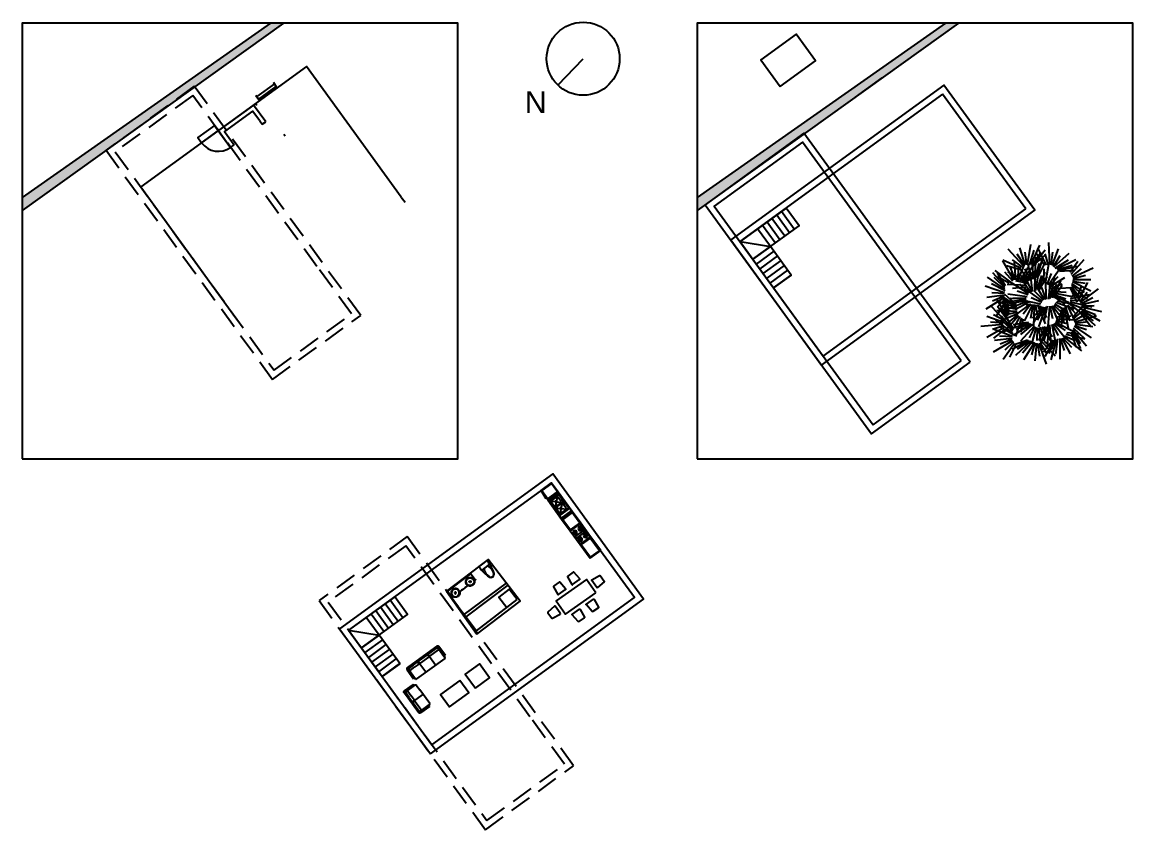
# Model space of a CAD drawing. Header units: inches. Extents: x 24 to 172, y -4 to 48.
# Drawn here: x 23.7 to 74.7, y 8.8 to 45.9 of the extents above; entities that cross this region are included whole.
import ezdxf

# ---------------------------------------------------------------- set-up
doc = ezdxf.new("R2010")
doc.units = ezdxf.units.IN
doc.header["$MEASUREMENT"] = 0
doc.linetypes.add('DASHEDX2', pattern=[1.5, 1, -0.5])
for name, color, linetype in [('ARREDAMENTO', 255, 'Continuous'), ('INFISSI', 4, 'Continuous'), ('PRIMOPIANO', 151, 'Continuous')]:
    doc.layers.add(name, color=color, linetype=linetype)
doc.layers.add('PIANTE', color=7, linetype='Continuous', true_color=0x007a00)
doc.styles.get("Standard").update_dxf_attribs({"font": 'Arial.ttf'})

# ---------------------------------------------------------------- blocks, each defined once
blk = doc.blocks.new('scale')
for p, q in [((32.529, 39.706), (33.529, 38.706)), ((33.529, 38.706), (33.529, 39.706)), ((33.799, 38.706), (33.799, 39.706)), ((34.069, 39.706), (34.069, 38.706)), ((34.339, 38.706), (34.339, 39.706)), ((34.609, 39.706), (34.609, 38.706)), ((34.879, 38.706), (34.879, 39.706)), ((33.529, 38.436), (32.529, 38.436)), ((34.069, 38.706), (34.069, 38.706)), ((33.529, 38.166), (32.529, 38.166)), ((32.529, 37.896), (33.529, 37.896)), ((33.529, 37.626), (32.529, 37.626)), ((32.529, 37.356), (33.529, 37.356)), ((33.528, 37.086), (32.529, 37.086))]:
    blk.add_line(p, q)
for points in [[(32.529, 38.706), (35.149, 38.706), (35.149, 39.706), (32.529, 39.706)], [(32.529, 37.086), (33.529, 37.086), (33.529, 38.706), (32.529, 38.706)]]:
    blk.add_lwpolyline(points, close=True)
blk = doc.blocks.new('WCLOS-04')
at = {"linetype": 'Continuous'}
for p, q in [((0, 9.8), (0, -9.8)), ((9, 9.3), (9, -9.3)), ((9.4, -4.8), (9.4, 4.8))]:
    blk.add_line(p, q, dxfattribs=at)
blk.add_lwpolyline([(9, 9.3), (6.7, 9.8), (4.5, 10.1), (2.2, 10.1), (0, 9.8)])
for centre, radius, start, end in [((3.1, -71), 81, 72.7523, 88.7776), ((19.7, -19.9), 26.8, 75.2214, 112.6263), ((24.7, -1), 7.23, 43.1457, 75.2214), ((25, -0.5), 7.27, 20.4524, 72.7523), ((25.8, 0), 5.72, 316.8543, 43.1457), ((26.5, 0), 5.72, 339.5476, 20.4524), ((3.1, 71), 81, 271.2224, 287.2477), ((19.7, 19.9), 26.8, 247.3737, 284.7786), ((24.7, 1), 7.23, 284.7786, 316.8543), ((25, 0.5), 7.27, 287.2477, 339.5476)]:
    blk.add_arc(centre, radius, start, end)
for start, end in [(260.5377, 277.7399), (277.7399, 285.822)]:
    blk.add_arc((3.4, 10.5), 20.6, start, end, dxfattribs=at)
blk = doc.blocks.new('tavolo')
for points in [[(34.371, 38.846, -0.382162), (34.404, 38.845), (34.695, 38.567, -0.447008), (34.694, 38.53), (34.392, 38.277, -0.447008), (34.355, 38.282), (34.132, 38.617, -0.382162), (34.137, 38.65)], [(35.625, 38.791, 0.382162), (35.592, 38.796), (35.256, 38.573, 0.447008), (35.251, 38.536), (35.504, 38.234, 0.447008), (35.541, 38.233), (35.82, 38.524, 0.382162), (35.821, 38.557)], [(33.763, 38.337, -0.382162), (33.796, 38.336), (34.087, 38.057, -0.447008), (34.086, 38.02), (33.783, 37.767, -0.447008), (33.747, 37.772), (33.524, 38.108, -0.382162), (33.529, 38.141)], [(33.363, 36.897, -0.382162), (33.364, 36.93), (33.642, 37.221, -0.447008), (33.68, 37.22), (33.933, 36.918, -0.447008), (33.928, 36.881), (33.592, 36.658, -0.382162), (33.559, 36.663)], [(35.655, 37.313, 0.382162), (35.66, 37.346), (35.437, 37.682, 0.447008), (35.4, 37.687), (35.098, 37.434, 0.447008), (35.097, 37.397), (35.388, 37.118, 0.382162), (35.421, 37.117)], [(35.047, 36.804, 0.382162), (35.052, 36.837), (34.829, 37.172, 0.447008), (34.792, 37.177), (34.49, 36.924, 0.447008), (34.489, 36.887), (34.78, 36.609, 0.382162), (34.813, 36.608)]]:
    blk.add_lwpolyline(points, format="xyb", close=True)
blk.add_lwpolyline([(33.7, 37.469), (34.181, 36.894), (35.484, 37.985), (35.003, 38.56)], close=True)
blk = doc.blocks.new('cucina')
at = {"ltscale": 0.02}
for p, q in [((32.311, 34.659), (32.311, 35.259)), ((32.311, 35.259), (33.098, 35.259)), ((33.098, 35.259), (33.098, 34.659)), ((33.098, 34.659), (33.098, 35.259)), ((33.098, 35.259), (33.86, 35.259)), ((33.86, 35.227), (33.098, 35.227)), ((33.279, 35.101), (33.279, 35.22)), ((33.677, 35.101), (33.677, 35.22)), ((33.86, 35.259), (33.86, 34.659)), ((33.86, 34.659), (33.86, 35.259)), ((33.86, 35.259), (34.535, 35.259)), ((34.535, 35.259), (35.625, 35.259)), ((34.535, 35.259), (34.535, 34.659)), ((34.535, 34.659), (34.535, 35.259)), ((34.535, 35.259), (34.535, 34.659)), ((34.535, 35.259), (34.535, 34.659)), ((34.716, 35.24), (35.555, 35.24)), ((34.716, 34.682), (34.716, 35.24)), ((35.555, 35.24), (35.555, 34.682)), ((35.625, 35.259), (35.625, 34.659)), ((33.278, 34.794), (33.149, 34.794)), ((33.279, 35.101), (33.15, 35.101)), ((33.278, 34.794), (33.278, 34.913)), ((33.278, 34.794), (33.4, 34.794)), ((33.278, 34.794), (33.278, 34.652)), ((33.279, 35.101), (33.402, 35.101)), ((33.279, 35.101), (33.279, 34.959)), ((33.677, 35.101), (33.548, 35.101)), ((33.677, 34.792), (33.548, 34.792)), ((33.677, 35.101), (33.677, 34.959)), ((33.677, 35.101), (33.799, 35.101)), ((33.677, 34.792), (33.677, 34.912)), ((33.677, 34.792), (33.799, 34.792)), ((33.677, 34.792), (33.677, 34.65)), ((35.555, 34.682), (34.716, 34.682)), ((34.767, 34.783), (34.767, 35.063)), ((34.919, 34.951), (34.782, 35.099)), ((34.919, 34.895), (34.782, 34.747)), ((34.818, 35.113), (35.072, 35.113)), ((35.072, 34.732), (34.818, 34.732)), ((35.108, 35.099), (34.971, 34.951)), ((35.108, 34.747), (34.971, 34.895)), ((35.123, 35.063), (35.123, 34.783)), ((35.148, 34.783), (35.148, 35.063)), ((35.3, 34.951), (35.163, 35.099)), ((35.3, 34.895), (35.163, 34.747)), ((35.199, 35.113), (35.453, 35.113)), ((35.453, 34.732), (35.199, 34.732)), ((35.489, 35.099), (35.352, 34.951)), ((35.489, 34.747), (35.352, 34.895)), ((35.504, 35.063), (35.504, 34.783)), ((33.098, 34.659), (32.311, 34.659)), ((33.86, 34.659), (33.098, 34.659)), ((34.535, 34.659), (33.86, 34.659)), ((35.625, 34.659), (34.535, 34.659)), ((35.705, 34.624), (36.153, 34.67)), ((35.705, 34.624), (35.714, 34.67))]:
    blk.add_line(p, q, dxfattribs=at)
for points in [[(33.058, 35.207), (33.058, 34.696), (32.342, 34.696), (32.342, 35.207)], [(34.49, 35.222), (34.49, 34.696), (33.897, 34.696), (33.897, 35.222)], [(35.531, 34.715), (34.744, 34.715), (34.744, 35.211), (35.531, 35.211)], [(35.642, 35.261), (35.642, 34.67), (36.153, 34.67), (36.153, 35.261)], [(36.131, 35.246), (36.131, 34.691), (35.66, 34.691), (35.66, 35.246)], [(33.528, 35.159), (33.528, 34.716), (33.418, 34.716), (33.418, 35.159)]]:
    blk.add_lwpolyline(points, close=True, dxfattribs=at)
blk.add_lwpolyline([(35.625, 34.672), (34.571, 34.672), (34.571, 35.25), (35.625, 35.25)], dxfattribs=at)
for centre, radius in [((33.28, 35.101), 0.088), ((33.677, 35.101), 0.099), ((35.047, 35.177), 0.0201), ((35.135, 35.177), 0.0201), ((35.224, 35.177), 0.0201), ((33.278, 34.794), 0.099), ((33.278, 34.794), 0.0778), ((33.279, 35.101), 0.0778), ((33.278, 34.794), 0.0378), ((33.279, 35.101), 0.0378), ((33.677, 34.792), 0.0881), ((33.677, 35.101), 0.0778), ((33.677, 34.792), 0.0778), ((33.677, 35.101), 0.0378), ((33.677, 34.792), 0.0378), ((34.945, 34.923), 0.0381), ((35.326, 34.923), 0.0381)]:
    blk.add_circle(centre, radius, dxfattribs=at)
for centre, start, end in [((34.818, 35.063), 90, 180), ((34.818, 34.783), 180, 270), ((35.072, 35.063), 0, 90), ((35.072, 34.783), 270, 0), ((35.199, 35.063), 90, 180), ((35.199, 34.783), 180, 270), ((35.453, 35.063), 0, 90), ((35.453, 34.783), 270, 0)]:
    blk.add_arc(centre, 0.0508, start, end, dxfattribs=at)
blk = doc.blocks.new('laavabo')
for p, q in [((35.99, 42.839), (35.959, 42.814)), ((36.024, 42.857), (35.99, 42.839)), ((36.032, 42.839), (36.001, 42.822)), ((36.062, 42.869), (36.024, 42.857)), ((36.066, 42.849), (36.032, 42.839)), ((36.101, 42.873), (36.062, 42.869)), ((36.101, 42.853), (36.066, 42.849)), ((36.14, 42.869), (36.101, 42.873)), ((36.136, 42.849), (36.101, 42.853)), ((36.17, 42.839), (36.136, 42.849)), ((36.177, 42.857), (36.14, 42.869)), ((36.201, 42.822), (36.17, 42.839)), ((36.212, 42.839), (36.177, 42.857)), ((36.242, 42.814), (36.212, 42.839)), ((36.809, 42.814), (36.84, 42.839)), ((36.84, 42.839), (36.874, 42.857)), ((36.851, 42.822), (36.882, 42.839)), ((36.874, 42.857), (36.912, 42.869)), ((36.882, 42.839), (36.916, 42.849)), ((36.912, 42.869), (36.951, 42.873)), ((36.916, 42.849), (36.951, 42.853)), ((36.951, 42.873), (36.99, 42.869)), ((36.951, 42.853), (36.986, 42.849)), ((36.986, 42.849), (37.02, 42.839)), ((36.99, 42.869), (37.027, 42.857)), ((37.02, 42.839), (37.051, 42.822)), ((37.027, 42.857), (37.062, 42.839)), ((37.062, 42.839), (37.092, 42.814)), ((35.905, 42.712), (35.901, 42.673)), ((35.901, 42.673), (35.904, 42.643)), ((35.905, 42.634), (35.904, 42.643)), ((35.916, 42.749), (35.905, 42.712)), ((35.916, 42.598), (35.905, 42.634)), ((35.935, 42.784), (35.916, 42.749)), ((35.924, 42.708), (35.921, 42.673)), ((35.921, 42.673), (35.924, 42.637)), ((35.935, 42.741), (35.924, 42.708)), ((35.924, 42.637), (35.935, 42.604)), ((35.959, 42.814), (35.935, 42.784)), ((35.951, 42.773), (35.935, 42.741)), ((35.935, 42.604), (35.951, 42.573)), ((35.974, 42.8), (35.951, 42.773)), ((35.951, 42.573), (35.974, 42.545)), ((36.001, 42.822), (35.974, 42.8)), ((35.974, 42.545), (36.001, 42.523)), ((36.001, 42.523), (36.032, 42.506)), ((36.032, 42.506), (36.066, 42.496)), ((36.067, 42.69), (36.064, 42.678)), ((36.064, 42.678), (36.064, 42.667)), ((36.064, 42.667), (36.067, 42.656)), ((36.066, 42.496), (36.101, 42.493)), ((36.074, 42.699), (36.067, 42.69)), ((36.067, 42.656), (36.074, 42.646)), ((36.084, 42.706), (36.074, 42.699)), ((36.074, 42.646), (36.084, 42.639)), ((36.08, 42.683), (36.078, 42.676)), ((36.078, 42.676), (36.078, 42.669)), ((36.078, 42.669), (36.08, 42.662)), ((36.085, 42.689), (36.08, 42.683)), ((36.08, 42.662), (36.085, 42.656)), ((36.095, 42.71), (36.084, 42.706)), ((36.084, 42.639), (36.095, 42.636)), ((36.09, 42.693), (36.085, 42.689)), ((36.085, 42.656), (36.09, 42.652)), ((36.097, 42.695), (36.09, 42.693)), ((36.09, 42.652), (36.097, 42.65)), ((36.091, 42.509), (36.092, 42.51)), ((36.091, 42.508), (36.091, 42.509)), ((36.091, 42.508), (36.091, 42.506)), ((36.091, 42.506), (36.092, 42.505)), ((36.092, 42.51), (36.094, 42.511)), ((36.092, 42.505), (36.094, 42.504)), ((36.094, 42.511), (36.096, 42.512)), ((36.094, 42.504), (36.096, 42.503)), ((36.107, 42.71), (36.095, 42.71)), ((36.095, 42.636), (36.107, 42.636)), ((36.096, 42.512), (36.098, 42.512)), ((36.096, 42.503), (36.098, 42.503)), ((36.104, 42.695), (36.097, 42.695)), ((36.097, 42.65), (36.104, 42.65)), ((36.098, 42.512), (36.101, 42.513)), ((36.098, 42.503), (36.101, 42.503)), ((36.104, 42.512), (36.101, 42.513)), ((36.104, 42.503), (36.101, 42.503)), ((36.101, 42.493), (36.136, 42.496)), ((36.111, 42.693), (36.104, 42.695)), ((36.104, 42.65), (36.111, 42.652)), ((36.106, 42.512), (36.104, 42.512)), ((36.106, 42.503), (36.104, 42.503)), ((36.108, 42.511), (36.106, 42.512)), ((36.108, 42.504), (36.106, 42.503)), ((36.118, 42.706), (36.107, 42.71)), ((36.107, 42.636), (36.118, 42.639)), ((36.109, 42.51), (36.108, 42.511)), ((36.109, 42.505), (36.108, 42.504)), ((36.11, 42.509), (36.109, 42.51)), ((36.11, 42.506), (36.109, 42.505)), ((36.111, 42.508), (36.11, 42.509)), ((36.111, 42.508), (36.11, 42.506)), ((36.117, 42.689), (36.111, 42.693)), ((36.111, 42.652), (36.117, 42.656)), ((36.121, 42.683), (36.117, 42.689)), ((36.117, 42.656), (36.121, 42.662)), ((36.127, 42.699), (36.118, 42.706)), ((36.118, 42.639), (36.127, 42.646)), ((36.124, 42.676), (36.121, 42.683)), ((36.121, 42.662), (36.124, 42.669)), ((36.124, 42.669), (36.124, 42.676)), ((36.134, 42.69), (36.127, 42.699)), ((36.127, 42.646), (36.134, 42.656)), ((36.138, 42.678), (36.134, 42.69)), ((36.134, 42.656), (36.138, 42.667)), ((36.136, 42.496), (36.17, 42.506)), ((36.138, 42.667), (36.138, 42.678)), ((36.17, 42.506), (36.201, 42.523)), ((36.228, 42.8), (36.201, 42.822)), ((36.201, 42.523), (36.228, 42.545)), ((36.251, 42.773), (36.228, 42.8)), ((36.228, 42.545), (36.251, 42.573)), ((36.267, 42.784), (36.242, 42.814)), ((36.267, 42.741), (36.251, 42.773)), ((36.251, 42.573), (36.267, 42.604)), ((36.286, 42.749), (36.267, 42.784)), ((36.277, 42.708), (36.267, 42.741)), ((36.267, 42.604), (36.277, 42.637)), ((36.281, 42.673), (36.277, 42.708)), ((36.277, 42.637), (36.281, 42.673)), ((36.297, 42.712), (36.286, 42.749)), ((36.286, 42.598), (36.297, 42.634)), ((36.301, 42.673), (36.297, 42.712)), ((36.298, 42.643), (36.297, 42.634)), ((36.298, 42.643), (36.301, 42.673)), ((36.298, 42.643), (36.298, 42.643)), ((36.427, 42.598), (36.397, 42.598)), ((36.465, 42.598), (36.435, 42.598)), ((36.617, 42.598), (36.587, 42.598)), ((36.587, 42.587), (36.617, 42.587)), ((36.648, 42.598), (36.676, 42.598)), ((36.751, 42.673), (36.755, 42.712)), ((36.754, 42.643), (36.751, 42.673)), ((36.754, 42.643), (36.754, 42.643)), ((36.754, 42.643), (36.755, 42.634)), ((36.755, 42.712), (36.766, 42.749)), ((36.766, 42.598), (36.755, 42.634)), ((36.766, 42.749), (36.785, 42.784)), ((36.771, 42.673), (36.774, 42.708)), ((36.774, 42.637), (36.771, 42.673)), ((36.774, 42.708), (36.785, 42.741)), ((36.785, 42.604), (36.774, 42.637)), ((36.785, 42.784), (36.809, 42.814)), ((36.785, 42.741), (36.801, 42.773)), ((36.801, 42.573), (36.785, 42.604)), ((36.801, 42.773), (36.824, 42.8)), ((36.824, 42.545), (36.801, 42.573)), ((36.824, 42.8), (36.851, 42.822)), ((36.851, 42.523), (36.824, 42.545)), ((36.882, 42.506), (36.851, 42.523)), ((36.916, 42.496), (36.882, 42.506)), ((36.914, 42.678), (36.917, 42.69)), ((36.914, 42.667), (36.914, 42.678)), ((36.917, 42.656), (36.914, 42.667)), ((36.951, 42.493), (36.916, 42.496)), ((36.917, 42.69), (36.924, 42.699)), ((36.924, 42.646), (36.917, 42.656)), ((36.924, 42.699), (36.934, 42.706)), ((36.934, 42.639), (36.924, 42.646)), ((36.928, 42.676), (36.93, 42.683)), ((36.928, 42.669), (36.928, 42.676)), ((36.93, 42.662), (36.928, 42.669)), ((36.93, 42.683), (36.935, 42.689)), ((36.935, 42.656), (36.93, 42.662)), ((36.934, 42.706), (36.945, 42.71)), ((36.945, 42.636), (36.934, 42.639)), ((36.935, 42.689), (36.94, 42.693)), ((36.94, 42.652), (36.935, 42.656)), ((36.94, 42.693), (36.947, 42.695)), ((36.947, 42.65), (36.94, 42.652)), ((36.941, 42.509), (36.942, 42.51)), ((36.941, 42.508), (36.941, 42.509)), ((36.941, 42.508), (36.941, 42.506)), ((36.941, 42.506), (36.942, 42.505)), ((36.942, 42.51), (36.944, 42.511)), ((36.942, 42.505), (36.944, 42.504)), ((36.944, 42.511), (36.946, 42.512)), ((36.944, 42.504), (36.946, 42.503)), ((36.945, 42.71), (36.957, 42.71)), ((36.957, 42.636), (36.945, 42.636)), ((36.946, 42.512), (36.948, 42.512)), ((36.946, 42.503), (36.948, 42.503)), ((36.947, 42.695), (36.954, 42.695)), ((36.954, 42.65), (36.947, 42.65)), ((36.948, 42.512), (36.951, 42.513)), ((36.948, 42.503), (36.951, 42.503)), ((36.954, 42.512), (36.951, 42.513)), ((36.954, 42.503), (36.951, 42.503)), ((36.986, 42.496), (36.951, 42.493)), ((36.954, 42.695), (36.961, 42.693)), ((36.961, 42.652), (36.954, 42.65)), ((36.956, 42.512), (36.954, 42.512)), ((36.956, 42.503), (36.954, 42.503)), ((36.958, 42.511), (36.956, 42.512)), ((36.958, 42.504), (36.956, 42.503)), ((36.957, 42.71), (36.968, 42.706)), ((36.968, 42.639), (36.957, 42.636)), ((36.959, 42.51), (36.958, 42.511)), ((36.959, 42.505), (36.958, 42.504)), ((36.96, 42.509), (36.959, 42.51)), ((36.96, 42.506), (36.959, 42.505)), ((36.961, 42.508), (36.96, 42.509)), ((36.961, 42.508), (36.96, 42.506)), ((36.961, 42.693), (36.967, 42.689)), ((36.967, 42.656), (36.961, 42.652)), ((36.967, 42.689), (36.971, 42.683)), ((36.971, 42.662), (36.967, 42.656)), ((36.968, 42.706), (36.977, 42.699)), ((36.977, 42.646), (36.968, 42.639)), ((36.971, 42.683), (36.974, 42.676)), ((36.974, 42.669), (36.971, 42.662)), ((36.974, 42.676), (36.974, 42.669)), ((36.977, 42.699), (36.984, 42.69)), ((36.984, 42.656), (36.977, 42.646)), ((36.984, 42.69), (36.988, 42.678)), ((36.988, 42.667), (36.984, 42.656)), ((37.02, 42.506), (36.986, 42.496)), ((36.988, 42.678), (36.988, 42.667)), ((37.051, 42.523), (37.02, 42.506)), ((37.051, 42.822), (37.078, 42.8)), ((37.078, 42.545), (37.051, 42.523)), ((37.078, 42.8), (37.101, 42.773)), ((37.101, 42.573), (37.078, 42.545)), ((37.092, 42.814), (37.117, 42.784)), ((37.101, 42.773), (37.117, 42.741)), ((37.117, 42.604), (37.101, 42.573)), ((37.117, 42.784), (37.136, 42.749)), ((37.117, 42.741), (37.127, 42.708)), ((37.127, 42.637), (37.117, 42.604)), ((37.127, 42.708), (37.131, 42.673)), ((37.131, 42.673), (37.127, 42.637)), ((37.136, 42.749), (37.147, 42.712)), ((37.136, 42.598), (37.147, 42.634)), ((37.147, 42.712), (37.151, 42.673)), ((37.147, 42.634), (37.148, 42.643)), ((37.151, 42.673), (37.148, 42.643))]:
    blk.add_line(p, q)
blk.add_lwpolyline([(36.648, 42.587), (36.648, 42.598), (36.617, 42.598), (36.617, 42.587), (36.587, 42.587), (36.587, 42.598), (36.465, 42.598), (36.465, 42.587), (36.435, 42.587), (36.435, 42.598), (36.427, 42.598), (36.427, 42.587), (36.397, 42.587), (36.397, 42.598), (36.286, 42.598), (36.286, 42.596), (36.267, 42.561), (36.242, 42.531), (36.212, 42.506), (36.177, 42.488), (36.14, 42.476), (36.101, 42.473), (36.062, 42.476), (36.024, 42.488), (35.99, 42.506), (35.959, 42.531), (35.935, 42.561), (35.916, 42.596), (35.916, 42.598), (35.859, 42.598), (35.856, 42.598), (35.853, 42.601), (35.851, 42.605), (35.851, 42.61), (35.851, 42.943), (36.526, 42.943), (37.201, 42.943), (37.201, 42.61), (37.2, 42.605), (37.198, 42.601), (37.196, 42.598), (37.192, 42.598), (37.136, 42.598), (37.136, 42.596), (37.117, 42.561), (37.092, 42.531), (37.062, 42.506), (37.027, 42.488), (36.99, 42.476), (36.951, 42.473), (36.912, 42.476), (36.874, 42.488), (36.84, 42.506), (36.809, 42.531), (36.785, 42.561), (36.766, 42.596), (36.766, 42.598), (36.676, 42.598), (36.676, 42.587)], close=True)
blk = doc.blocks.new('divano')
at = {"linetype": 'ByBlock', "lineweight": -2}
for p, q in [((2080.931, 1148.419), (2080.931, 1148.509)), ((2080.951, 1148.399), (2081.215, 1148.399)), ((2081.437, 1148.399), (2081.215, 1148.399)), ((2081.457, 1148.419), (2081.457, 1148.515)), ((2081.472, 1147.915), (2081.472, 1148.515)), ((2081.487, 1148.419), (2081.487, 1148.515)), ((2081.993, 1148.399), (2081.507, 1148.399)), ((2082.013, 1148.419), (2082.013, 1148.515)), ((2082.028, 1147.915), (2082.028, 1148.515)), ((2082.043, 1148.419), (2082.043, 1148.515)), ((2082.063, 1148.399), (2082.548, 1148.399)), ((2082.568, 1148.419), (2082.568, 1148.509)), ((2080.916, 1148), (2080.846, 1148)), ((2082.583, 1148), (2082.654, 1148))]:
    blk.add_line(p, q, dxfattribs=at)
for p, q in [((2080.695, 1147.723), (2080.695, 1147.793)), ((2080.276, 1147.708), (2080.186, 1147.708)), ((2080.296, 1147.688), (2080.296, 1147.423)), ((2080.296, 1147.202), (2080.296, 1147.423)), ((2080.276, 1147.182), (2080.18, 1147.182)), ((2080.78, 1147.167), (2080.18, 1147.167)), ((2080.276, 1147.152), (2080.18, 1147.152)), ((2080.296, 1147.132), (2080.296, 1146.646)), ((2080.276, 1146.626), (2080.186, 1146.626)), ((2080.695, 1146.611), (2080.695, 1146.541))]:
    blk.add_line(p, q)
for points in [[(2082.654, 1148), (2082.654, 1148.509, 0.414214), (2082.584, 1148.579), (2081.215, 1148.579), (2080.916, 1148.579, 0.414214), (2080.846, 1148.509), (2080.846, 1148, 0.42137)], [(2081.215, 1148.515), (2080.946, 1148.515, 0.414214), (2080.916, 1148.485), (2080.916, 1147.945, 0.414214), (2080.946, 1147.915)], [(2081.215, 1148.515), (2082.553, 1148.515, -0.414214), (2082.583, 1148.485), (2082.583, 1147.945, -0.414214), (2082.553, 1147.915)], [(2082.553, 1147.915), (2080.946, 1147.915, -0.129153)]]:
    blk.add_lwpolyline(points, format="xyb", dxfattribs=at)
for points in [[(2080.695, 1146.541), (2080.186, 1146.541, -0.414214), (2080.116, 1146.611), (2080.116, 1147.423), (2080.116, 1147.723, -0.414214), (2080.186, 1147.793), (2080.695, 1147.793, -0.42137)], [(2080.18, 1147.423), (2080.18, 1147.693, -0.414214), (2080.21, 1147.723), (2080.75, 1147.723, -0.414214), (2080.78, 1147.693)], [(2080.18, 1147.423), (2080.18, 1146.641, 0.414214), (2080.21, 1146.611), (2080.75, 1146.611, 0.414214), (2080.78, 1146.641)], [(2080.78, 1147.693), (2080.78, 1147.423, -0.37482)], [(2080.78, 1146.641), (2080.78, 1147.423, 0.129153)]]:
    blk.add_lwpolyline(points, format="xyb")
for centre, start, end in [((2080.951, 1148.419), 180, 270), ((2081.437, 1148.419), 270, 0), ((2081.507, 1148.419), 180, 270), ((2081.993, 1148.419), 270, 0), ((2082.063, 1148.419), 180, 270), ((2082.548, 1148.419), 270, 0)]:
    blk.add_arc(centre, 0.02, start, end, dxfattribs=at)
for centre, start, end in [((2080.276, 1147.688), 0, 90), ((2080.276, 1147.202), 270, 0), ((2080.276, 1147.132), 0, 90), ((2080.276, 1146.646), 270, 0)]:
    blk.add_arc(centre, 0.02, start, end)
blk = doc.blocks.new('albero')
for p, q in [((70.862, 34.76), (70.815, 35.777)), ((69.627, 34.716), (68.951, 35.476)), ((69.684, 34.747), (69.365, 35.243)), ((69.728, 34.746), (69.484, 35.528)), ((69.806, 34.755), (69.733, 35.333)), ((69.828, 34.754), (69.986, 35.68)), ((69.927, 34.74), (70.145, 35.421)), ((69.994, 34.761), (70.406, 35.646)), ((70.061, 34.781), (70.442, 35.335)), ((70.116, 34.768), (70.644, 35.44)), ((70.16, 34.767), (70.671, 35.229)), ((70.613, 34.725), (70.26, 35.232)), ((70.707, 34.732), (70.3, 35.533)), ((70.8, 34.739), (70.65, 35.262)), ((70.925, 34.749), (70.99, 35.335)), ((70.959, 34.72), (71.261, 35.481)), ((71.042, 34.664), (71.747, 35.283)), ((69.524, 34.597), (68.704, 34.963)), ((69.2, 34.052), (68.704, 34.941)), ((69.456, 34.532), (68.863, 34.704)), ((69.593, 34.661), (69.147, 34.973)), ((69.305, 34.06), (69.236, 34.876)), ((69.404, 34.046), (69.759, 34.915)), ((69.568, 34.016), (70.162, 34.791)), ((70.017, 34.065), (69.822, 34.983)), ((70.114, 34.088), (70.066, 34.801)), ((70.169, 34.132), (70.225, 35.107)), ((70.223, 34.175), (70.373, 34.831)), ((70.279, 34.184), (70.522, 35.003)), ((70.321, 34.199), (70.625, 34.817)), ((70.656, 33.901), (70.814, 34.786)), ((71.025, 34.678), (71.332, 35.173)), ((71.11, 34.59), (71.708, 34.982)), ((71.175, 34.564), (72.052, 34.993)), ((71.24, 34.538), (71.884, 34.729)), ((71.274, 34.493), (72.107, 34.683)), ((71.797, 34.406), (72.138, 34.921)), ((71.838, 34.322), (72.433, 34.995)), ((68.8, 33.627), (67.995, 34.18)), ((68.813, 33.749), (68.237, 34.38)), ((68.791, 33.697), (68.308, 34.164)), ((69.074, 33.958), (68.352, 34.493)), ((68.821, 33.792), (68.45, 34.372)), ((68.993, 33.91), (68.451, 34.206)), ((69.154, 34.006), (68.787, 34.407)), ((69.845, 33.955), (68.935, 34.412)), ((69.262, 34.071), (69.058, 34.624)), ((69.382, 34.052), (69.437, 34.631)), ((69.885, 34.005), (69.406, 34.348)), ((69.927, 34.02), (69.411, 34.657)), ((69.498, 34.011), (69.858, 34.628)), ((69.972, 33.487), (69.514, 34.166)), ((69.637, 34.022), (70.129, 34.48)), ((69.688, 33.997), (70.349, 34.539)), ((69.996, 34.057), (69.715, 34.567)), ((69.731, 33.987), (70.33, 34.327)), ((70.065, 33.523), (69.951, 34.455)), ((70.164, 33.538), (70.178, 34.253)), ((70.222, 33.577), (70.363, 34.543)), ((70.281, 33.616), (70.487, 34.256)), ((70.337, 33.619), (70.65, 34.414)), ((70.38, 33.631), (70.737, 34.22)), ((70.577, 33.952), (70.601, 34.569)), ((70.735, 33.851), (70.93, 34.358)), ((70.796, 33.83), (71.372, 34.67)), ((70.84, 33.783), (71.245, 34.211)), ((70.849, 33.74), (71.55, 34.165)), ((71.308, 34.464), (71.996, 34.502)), ((71.88, 34.237), (72.31, 34.569)), ((71.921, 34.188), (72.849, 34.607)), ((71.935, 34.125), (72.503, 34.281)), ((68.779, 33.462), (67.892, 33.771)), ((68.809, 33.558), (68.174, 33.885)), ((69.793, 33.806), (68.895, 33.844)), ((69.884, 33.429), (69.018, 33.964)), ((69.753, 33.721), (69.139, 33.662)), ((69.832, 33.891), (69.304, 34.016)), ((69.929, 33.475), (69.482, 33.859)), ((70.519, 33.087), (69.696, 33.686)), ((70.044, 33.518), (69.808, 34.05)), ((70.611, 33.138), (70.205, 33.85)), ((70.685, 33.164), (70.491, 33.713)), ((70.707, 33.168), (70.664, 34.106)), ((70.806, 33.175), (70.874, 33.887)), ((70.868, 33.209), (71.081, 34.162)), ((70.877, 33.666), (71.42, 33.876)), ((70.881, 33.645), (71.818, 33.714)), ((70.929, 33.244), (71.182, 33.866)), ((70.985, 33.243), (71.358, 34.012)), ((71.029, 33.251), (71.429, 33.811)), ((71.811, 33.664), (72.1, 33.038)), ((71.826, 33.706), (72.309, 33.002)), ((71.854, 33.755), (72.269, 33.226)), ((71.855, 33.895), (72.44, 33.483)), ((71.855, 33.825), (72.577, 33.167)), ((71.898, 33.985), (72.734, 33.558)), ((71.906, 34.006), (72.479, 33.903)), ((71.92, 34.083), (72.739, 34.083)), ((72.119, 33.215), (72.333, 33.794)), ((72.178, 33.142), (72.602, 33.934)), ((68.784, 33.258), (67.922, 32.717)), ((68.771, 33.362), (67.959, 33.251)), ((68.775, 33.441), (68.193, 33.464)), ((68.762, 33.319), (68.22, 33.087)), ((68.893, 32.33), (68.426, 33.187)), ((68.832, 33.215), (68.452, 32.827)), ((69.311, 32.89), (68.582, 33.336)), ((69.305, 32.833), (68.71, 33.147)), ((68.96, 32.432), (68.733, 33.256)), ((69.307, 32.934), (68.789, 33.387)), ((69.755, 33.154), (68.909, 33.035)), ((68.987, 32.467), (68.919, 33.153)), ((69.82, 33.285), (68.929, 33.401)), ((69.724, 33.185), (69.036, 33.206)), ((69.773, 33.204), (69.155, 33.198)), ((69.866, 33.367), (69.351, 33.537)), ((70.497, 33.027), (69.995, 33.236)), ((70.567, 33.13), (70.15, 33.547)), ((70.892, 33.545), (71.605, 33.497)), ((70.928, 33.485), (71.886, 33.298)), ((70.963, 33.425), (71.593, 33.189)), ((70.964, 33.368), (71.743, 33.017)), ((70.974, 33.325), (71.545, 32.94)), ((71.806, 33.209), (72.686, 33.387)), ((71.824, 33.301), (72.406, 33.506)), ((72.237, 33.069), (72.58, 33.491)), ((72.289, 33.031), (73.097, 33.65)), ((72.317, 32.972), (72.834, 33.254)), ((68.8, 32.192), (68.149, 32.87)), ((68.885, 33.137), (68.388, 32.389)), ((69.333, 32.769), (68.406, 33.076)), ((69.358, 32.605), (68.421, 32.655)), ((68.87, 32.264), (68.452, 32.844)), ((69.361, 32.705), (68.66, 32.843)), ((68.937, 33.059), (68.67, 32.502)), ((68.917, 32.396), (68.698, 33.031)), ((69.848, 33.075), (68.938, 32.722)), ((69.786, 33.107), (69.128, 32.971)), ((69.973, 32.964), (69.217, 32.407)), ((69.911, 33.043), (69.282, 32.704)), ((70.444, 32.949), (69.564, 33.132)), ((69.988, 32.948), (69.64, 32.482)), ((70.05, 32.901), (69.685, 32.168)), ((70.391, 32.872), (69.775, 32.913)), ((70.081, 32.869), (69.967, 32.291)), ((70.512, 32.806), (70.043, 32.302)), ((70.557, 32.809), (70.089, 32.094)), ((70.144, 32.853), (70.105, 31.836)), ((70.207, 32.868), (70.312, 32.335)), ((70.613, 32.801), (70.281, 32.216)), ((70.301, 32.868), (70.638, 32.035)), ((70.678, 32.827), (70.343, 31.91)), ((70.394, 32.867), (70.703, 32.332)), ((70.743, 32.853), (70.584, 32.156)), ((70.843, 32.848), (70.765, 31.912)), ((70.865, 32.849), (70.987, 32.28)), ((70.941, 32.865), (71.252, 32.107)), ((70.986, 32.867), (71.346, 32.401)), ((71.039, 32.904), (71.778, 32.204)), ((71.069, 32.961), (71.539, 32.689)), ((71.131, 33.031), (71.98, 32.737)), ((71.194, 33.101), (71.799, 32.981)), ((71.387, 32.701), (71.239, 32.028)), ((71.424, 32.726), (71.384, 31.872)), ((71.476, 32.747), (71.487, 32.075)), ((71.519, 32.803), (71.697, 31.843)), ((71.561, 32.858), (71.779, 32.178)), ((71.65, 32.904), (72.059, 32.059)), ((71.669, 32.917), (72.063, 32.489)), ((71.727, 32.969), (72.379, 32.474)), ((71.763, 32.994), (72.311, 32.775)), ((71.788, 33.117), (72.331, 33.122)), ((71.791, 33.052), (72.783, 32.826)), ((71.938, 32.371), (72.344, 32.836)), ((71.968, 32.282), (72.646, 32.871)), ((72.292, 32.73), (72.955, 32.463)), ((72.308, 32.662), (73.161, 32.187)), ((72.312, 32.928), (73.11, 33.115)), ((72.313, 32.828), (73.225, 32.603)), ((72.315, 32.85), (72.897, 32.881)), ((68.747, 32.107), (67.973, 32.375)), ((68.786, 32.175), (68.278, 32.46)), ((69.166, 31.629), (68.376, 32.203)), ((69.181, 31.75), (68.623, 32.397)), ((69.378, 32.507), (68.63, 32.173)), ((69.159, 31.699), (68.688, 32.178)), ((69.42, 32.41), (68.743, 31.65)), ((69.36, 32.583), (68.795, 32.444)), ((69.191, 31.794), (68.836, 32.384)), ((69.382, 32.463), (68.926, 32.089)), ((69.478, 32.382), (69.221, 31.904)), ((69.55, 32.322), (69.282, 31.465)), ((69.622, 32.262), (69.521, 31.653)), ((71.12, 32.126), (72.026, 31.661)), ((71.133, 32.189), (71.66, 32.06)), ((71.173, 32.274), (72.07, 32.229)), ((71.213, 32.359), (71.828, 32.413)), ((71.998, 32.193), (72.468, 32.465)), ((72.032, 32.138), (73.008, 32.43)), ((72.037, 32.074), (72.621, 32.153)), ((72.302, 32.495), (72.726, 31.952)), ((72.306, 32.54), (72.938, 31.964)), ((72.323, 32.593), (72.848, 32.174)), ((68.712, 32.008), (67.698, 31.916)), ((68.746, 31.855), (67.964, 31.413)), ((68.72, 32.072), (68.131, 32.111)), ((68.735, 31.948), (68.22, 31.775)), ((69.14, 31.465), (68.262, 31.797)), ((68.757, 31.761), (68.267, 31.386)), ((69.173, 31.56), (68.547, 31.904)), ((69.896, 32.085), (69.087, 31.81)), ((70.002, 32.024), (69.174, 31.508)), ((69.86, 32.11), (69.179, 32.002)), ((69.935, 32.044), (69.314, 31.788)), ((70.145, 31.939), (69.507, 31.25)), ((70.07, 32.005), (69.515, 31.554)), ((70.163, 31.926), (69.909, 31.403)), ((70.233, 31.891), (70.011, 31.103)), ((70.27, 31.866), (70.266, 31.277)), ((70.642, 31.886), (70.332, 31.27)), ((70.334, 31.862), (70.485, 30.855)), ((70.393, 31.889), (70.596, 31.384)), ((70.683, 31.9), (70.434, 31.083)), ((70.485, 31.905), (70.972, 31.151)), ((70.578, 31.922), (70.981, 31.455)), ((70.739, 31.909), (70.584, 31.254)), ((70.794, 31.952), (70.73, 30.977)), ((70.85, 31.995), (70.892, 31.282)), ((70.947, 32.018), (71.134, 31.097)), ((70.968, 32.025), (71.244, 31.513)), ((71.037, 32.061), (71.547, 31.421)), ((71.079, 32.076), (71.555, 31.729)), ((71.642, 31.649), (72.256, 31.586)), ((71.854, 31.633), (72.057, 30.975)), ((71.874, 31.673), (72.26, 30.911)), ((71.909, 31.717), (72.25, 31.138)), ((71.918, 31.787), (72.547, 31.039)), ((71.928, 31.856), (72.453, 31.371)), ((71.983, 31.94), (72.755, 31.406)), ((71.993, 31.96), (72.547, 31.782)), ((72.017, 32.034), (72.829, 31.925)), ((69.14, 31.261), (68.264, 30.742)), ((69.129, 31.365), (68.315, 31.275)), ((69.135, 31.443), (68.554, 31.482)), ((69.119, 31.322), (68.572, 31.104)), ((69.237, 31.137), (68.72, 30.402)), ((69.186, 31.216), (68.796, 30.839)), ((69.877, 31.282), (69.134, 30.862)), ((69.837, 31.3), (69.189, 31.067)), ((69.993, 31.243), (69.276, 30.581)), ((69.923, 31.25), (69.361, 30.882)), ((70.063, 31.236), (69.602, 30.69)), ((70.149, 31.186), (69.651, 30.39)), ((70.169, 31.177), (70.017, 30.615)), ((70.245, 31.156), (70.174, 30.34)), ((70.285, 31.138), (70.391, 30.558)), ((70.349, 31.146), (70.686, 30.185)), ((70.402, 31.183), (70.696, 30.726)), ((70.49, 31.217), (71.109, 30.566)), ((70.991, 31.292), (70.57, 30.747)), ((70.577, 31.25), (71.061, 30.866)), ((71.035, 31.299), (70.635, 30.544)), ((71.091, 31.296), (70.815, 30.684)), ((71.153, 31.328), (70.906, 30.384)), ((71.216, 31.36), (71.122, 30.652)), ((71.316, 31.364), (71.325, 30.425)), ((71.338, 31.368), (71.512, 30.812)), ((71.413, 31.39), (71.792, 30.664)), ((71.456, 31.397), (71.858, 30.965)), ((71.506, 31.438), (72.307, 30.81)), ((71.531, 31.498), (72.024, 31.271)), ((71.586, 31.573), (72.459, 31.359)), ((69.287, 31.058), (69.005, 30.508))]:
    blk.add_line(p, q)

msp = doc.modelspace()

# ---------------------------------------------------------------- hatches: boundary and pattern name
h = msp.add_hatch(color=256)
h.dxf.hatch_style = 1
h.paths.add_polyline_path([(35.677, 45.846), (35.077, 45.846), (23.677, 37.846), (23.677, 37.246)])
h = msp.add_hatch(color=256)
h.dxf.hatch_style = 1
h.paths.add_polyline_path([(66.667, 45.846), (66.067, 45.846), (54.667, 37.846), (54.667, 37.246)])

# ---------------------------------------------------------------- linework, layer by layer
for p, q in [((35.077, 45.846), (23.677, 37.846)), ((35.677, 45.846), (23.677, 37.246)), ((35.677, 45.846), (35.077, 45.846)), ((66.067, 45.846), (54.667, 37.846)), ((66.667, 45.846), (54.667, 37.246)), ((48.273, 42.999), (49.432, 44.21)), ((35.271, 43.035), (35.212, 43.116)), ((35.212, 43.116), (35.388, 42.873)), ((61.943, 42.449), (63.157, 43.33)), ((34.462, 42.447), (34.403, 42.528)), ((34.403, 42.528), (34.579, 42.286)), ((34.442, 42.063), (34.384, 42.144)), ((34.582, 41.36), (34.699, 41.199)), ((34.699, 41.199), (34.861, 41.316)), ((32.508, 41.152), (33.243, 40.141)), ((33.287, 40.42), (33.405, 40.258)), ((33.243, 40.141), (33.405, 40.258)), ((41.079, 37.861), (41.256, 37.619)), ((33.475, 32.336), (33.651, 32.093)), ((62.743, 27.407), (66.788, 30.346))]:
    msp.add_line(p, q)
for points in [[(23.677, 25.846), (43.677, 25.846), (43.677, 45.846), (23.677, 45.846)], [(54.667, 25.846), (74.667, 25.846), (74.667, 45.846), (54.667, 45.846)], [(34.534, 42.348), (35.343, 42.935), (35.255, 43.057), (34.446, 42.469)], [(67.207, 30.28), (59.566, 40.797), (55.035, 37.505), (62.676, 26.988)], [(44.555, 17.801), (46.538, 19.308), (45.076, 21.231), (43.153, 19.77)]]:
    msp.add_lwpolyline(points, close=True)
for points in [[(41.079, 37.861), (36.73, 43.848), (29.125, 38.323), (33.475, 32.336)], [(34.861, 41.316), (34.303, 42.085), (32.685, 40.909), (33.243, 40.141)], [(34.582, 41.36), (34.258, 41.805), (32.964, 40.865), (33.287, 40.42)], [(66.788, 30.346), (59.499, 40.378), (55.454, 37.439), (62.743, 27.407)], [(43.214, 19.69), (44.529, 17.959), (46.403, 19.384)]]:
    msp.add_lwpolyline(points)
msp.add_circle((49.432, 44.21), 1.676)
at = {"layer": 'ARREDAMENTO'}
for points in [[(46.403, 19.384), (46.04, 19.862), (45.563, 19.499), (45.926, 19.021)], [(44.491, 15.322), (45.138, 15.792), (44.668, 16.439), (44.021, 15.969)], [(43.773, 15.669), (42.883, 15.023), (43.294, 14.457), (44.184, 15.103)]]:
    msp.add_lwpolyline(points, close=True, dxfattribs=at)
at = {"layer": 'INFISSI'}
for p, q in [((32.685, 40.909), (33.243, 40.141)), ((35.693, 40.746), (35.752, 40.665))]:
    msp.add_line(p, q, dxfattribs=at)
msp.add_lwpolyline([(31.916, 40.351), (32.685, 40.909), (32.508, 41.152), (31.74, 40.593)], close=True, dxfattribs=at)
msp.add_arc((32.685, 40.909), 0.95, 216, 306, dxfattribs=at)
at = {"layer": 'PRIMOPIANO', "color": 3}
for p, q in [((65.931, 42.583), (56.628, 35.824)), ((69.752, 37.325), (65.931, 42.583)), ((60.448, 30.565), (69.752, 37.325)), ((56.628, 35.824), (60.448, 30.565))]:
    msp.add_line(p, q, dxfattribs=at)
at = {"layer": 'PRIMOPIANO'}
for p, q in [((43.968, 18.701), (45.908, 20.136)), ((45.971, 20.054), (44.048, 18.593))]:
    msp.add_line(p, q, dxfattribs=at)
msp.add_lwpolyline([(58.474, 42.942), (60.092, 44.117), (59.211, 45.331), (57.593, 44.155)], close=True, dxfattribs=at)
at = {"layer": 'PRIMOPIANO', "linetype": 'DASHEDX2'}
for points in [[(27.53, 40.007), (35.172, 29.49), (39.217, 32.429), (31.575, 42.946)], [(37.307, 19.338), (44.949, 8.82), (48.994, 11.759), (41.353, 22.276)]]:
    msp.add_lwpolyline(points, close=True, dxfattribs=at)
at = {"layer": 'PRIMOPIANO', "color": 3}
for points in [[(60.382, 30.146), (70.171, 37.258), (65.998, 43.003), (56.209, 35.89)], [(42.419, 12.299), (52.208, 19.411), (48.035, 25.155), (38.245, 18.043)], [(42.485, 12.718), (51.789, 19.477), (47.968, 24.736), (38.665, 17.976)]]:
    msp.add_lwpolyline(points, close=True, dxfattribs=at)
at = {"layer": 'PRIMOPIANO', "linetype": 'DASHEDX2'}
for points in [[(37.211, 34.68), (31.509, 42.527), (27.949, 39.941), (35.238, 29.909), (38.798, 32.495), (37.211, 34.68)], [(46.988, 14.01), (41.286, 21.857), (37.727, 19.271), (45.015, 9.239), (48.575, 11.826), (46.988, 14.01)]]:
    msp.add_lwpolyline(points, dxfattribs=at)

# ---------------------------------------------------------------- block references
at = {"rotation": 36}
for p in [(53.657, -15.428), (35.686, -33.266)]:
    msp.add_blockref('scale', p, dxfattribs=at)
at = {"layer": 'ARREDAMENTO', "xscale": -1, "rotation": 306.0000000000007}
msp.add_blockref('cucina', (40.704, -25.229), dxfattribs=at)
at = {"layer": 'ARREDAMENTO', "xscale": 0.0236842105263122, "yscale": 0.0236842105263122, "zscale": 0.0236842105263122, "rotation": 307.2345733556355}
msp.add_blockref('WCLOS-04', (44.827, 21.042), dxfattribs=at)
at = {"layer": 'ARREDAMENTO'}
for name, p, rotation in [('laavabo', (40.644, -36.127), 37.23457335563553), ('tavolo', (86.642, 54.306), 175.3467259559941), ('divano', (-967.017, -2136.09), 36)]:
    msp.add_blockref(name, p, dxfattribs=dict(at, rotation=rotation))
at = {"layer": 'PIANTE'}
msp.add_blockref('albero', (0, 0), dxfattribs=at)

# ---------------------------------------------------------------- texts
at = {"insert": (46.75, 42.718), "char_height": 1, "attachment_point": 1}
msp.add_mtext_dynamic_manual_height_columns('N', width=1.14842, gutter_width=1, heights=[0], dxfattribs=at)

doc.saveas('drawing.dxf')
